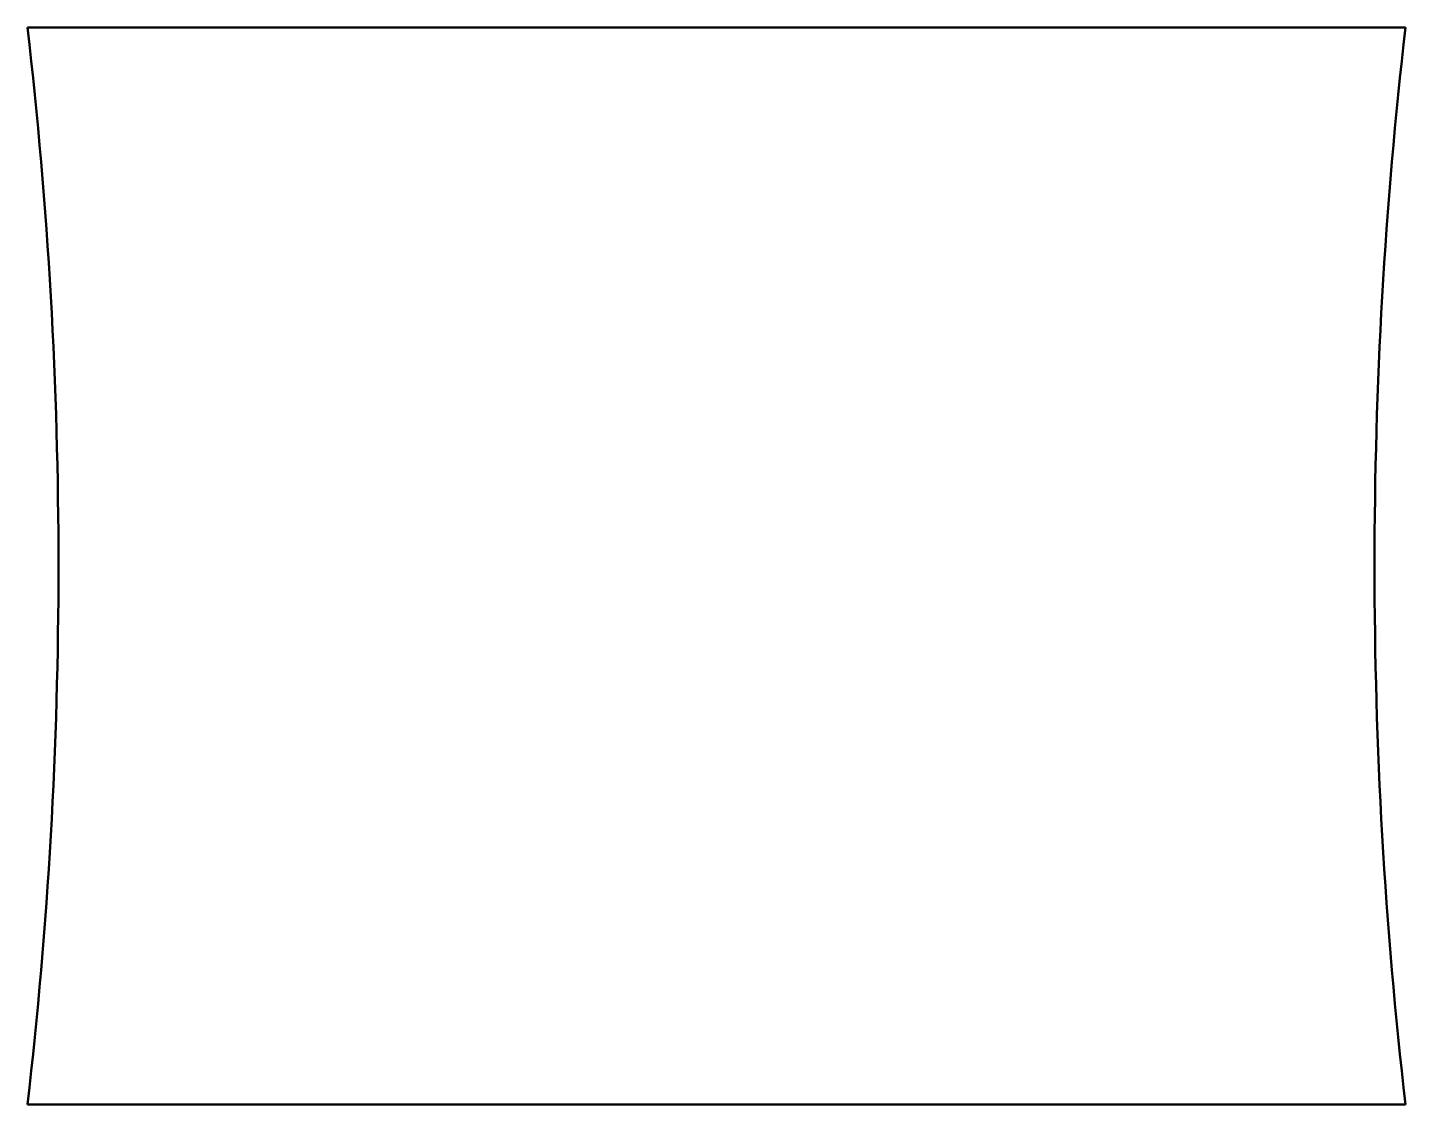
# Model space of a CAD drawing. Header units: millimetres. Extents: x 105.4 to 140, y 116.1 to 143.1.
import ezdxf

# ---------------------------------------------------------------- set-up
doc = ezdxf.new("R2010")
doc.units = ezdxf.units.MM
doc.layers.add('Visible (ISO)', color=7, linetype='Continuous', lineweight=50)

msp = doc.modelspace()

# ---------------------------------------------------------------- linework, layer by layer
at = {"layer": 'Visible (ISO)'}
for p, q in [((139.9517, 143.0875), (105.4022, 143.0875)), ((105.4022, 116.0875), (139.9517, 116.0875))]:
    msp.add_line(p, q, dxfattribs=at)
for centre, start, end in [((-11.823, 129.5875), 353.4306, 6.5694), ((257.177, 129.5875), 173.4306, 186.5694)]:
    msp.add_arc(centre, 118, start, end, dxfattribs=at)

doc.saveas('drawing.dxf')
